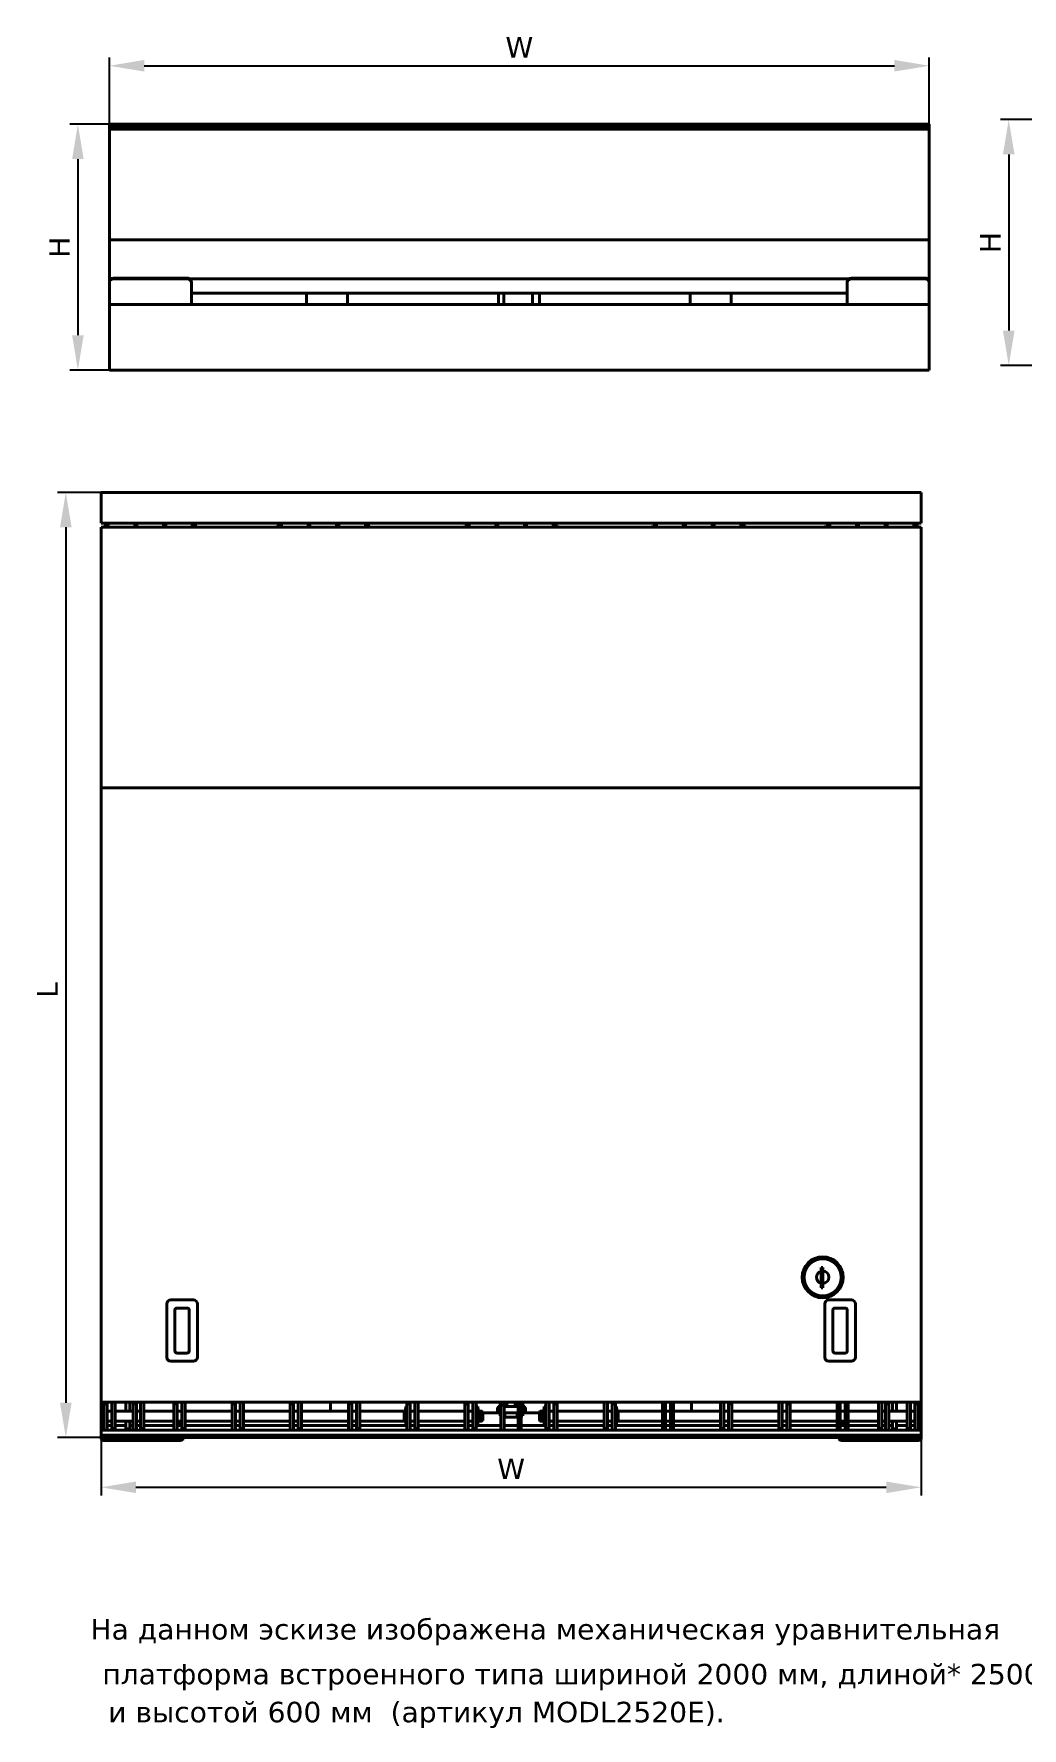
# Model space of a CAD drawing. Header units: millimetres. Extents: x 37284 to 53117, y 1996 to 6319.
# Drawn here: x 37284 to 39695, y 2179 to 6315 of the extents above; entities that cross this region are included whole.
import ezdxf

# ---------------------------------------------------------------- set-up
doc = ezdxf.new("R2010")
doc.units = ezdxf.units.MM
doc.linetypes.add('K5LT_BASIC', pattern=[0])
doc.layers.add('0 VIEW0', color=7, linetype='Continuous')
doc.styles.get("Standard").update_dxf_attribs({"font": 'verdana.TTF'})
doc.dimstyles.new('ISO-25', dxfattribs={"dimtxt": 80, "dimasz": 85, "dimexe": 20, "dimexo": 0, "dimgap": 20, "dimtad": 1, "dimtxsty": 'Standard', "dimcen": 2.5, "dimadec": 0, "dimazin": 0, "dimtfac": 1, "dimtmove": 0, "dimatfit": 3, "dimfxl": 1, "dimarcsym": 0})

# ---------------------------------------------------------------- blocks, each defined once
blk = doc.blocks.new('*D297')
at = {"color": 0, "lineweight": -2, "ltscale": 15}
for p, q in [((37468.4, 6094.3), (37468.4, 6257.2)), ((39468.4, 6094.3), (39468.4, 6257.2)), ((37553.4, 6237.2), (39383.4, 6237.2))]:
    blk.add_line(p, q, dxfattribs=at)
at = {"color": 0, "ltscale": 15}
for points in [[(37553.4, 6251.4), (37553.4, 6223.1), (37468.4, 6237.2)], [(39383.4, 6251.4), (39383.4, 6223.1), (39468.4, 6237.2)]]:
    blk.add_solid(points, dxfattribs=at)
at = {"layer": 'Defpoints', "color": 0, "ltscale": 15}
for p in [(39468.4, 6237.2), (37468.4, 6094.3), (39468.4, 6094.3)]:
    blk.add_point(p, dxfattribs=at)
at = {"color": 0, "ltscale": 15, "insert": (38468.4, 6282.2), "char_height": 50, "attachment_point": 5}
blk.add_mtext('W', dxfattribs=at)
blk = doc.blocks.new('*D305')
at = {"color": 0, "lineweight": -2, "ltscale": 15}
for p, q in [((39754.1, 6105.7), (39642.1, 6105.7)), ((39662.1, 6020.7), (39662.1, 5590.7)), ((39777.1, 5505.7), (39642.1, 5505.7))]:
    blk.add_line(p, q, dxfattribs=at)
at = {"color": 0, "ltscale": 15}
for points in [[(39648, 6020.7), (39676.3, 6020.7), (39662.1, 6105.7)], [(39648, 5590.7), (39676.3, 5590.7), (39662.1, 5505.7)]]:
    blk.add_solid(points, dxfattribs=at)
at = {"layer": 'Defpoints', "color": 0, "ltscale": 15}
for p in [(39754.1, 6105.7), (39662.1, 5505.7), (39777.1, 5505.7)]:
    blk.add_point(p, dxfattribs=at)
at = {"color": 0, "ltscale": 15, "insert": (39617.1, 5805.7), "char_height": 50, "attachment_point": 5, "rotation": 90}
blk.add_mtext('H', dxfattribs=at)
blk = doc.blocks.new('*D306')
at = {"color": 0, "lineweight": -2, "ltscale": 15}
for p, q in [((37448.3, 2894.7), (37448.3, 2747.1)), ((39448.3, 2894.7), (39448.3, 2747.1)), ((37533.3, 2767.1), (39363.3, 2767.1))]:
    blk.add_line(p, q, dxfattribs=at)
at = {"color": 0, "ltscale": 15}
for points in [[(37533.3, 2781.2), (37533.3, 2752.9), (37448.3, 2767.1)], [(39363.3, 2781.2), (39363.3, 2752.9), (39448.3, 2767.1)]]:
    blk.add_solid(points, dxfattribs=at)
at = {"layer": 'Defpoints', "color": 0, "ltscale": 15}
for p in [(37448.3, 2894.7), (39448.3, 2894.7), (39448.3, 2767.1)]:
    blk.add_point(p, dxfattribs=at)
at = {"color": 0, "ltscale": 15, "insert": (38448.3, 2812.1), "char_height": 50, "attachment_point": 5}
blk.add_mtext('W', dxfattribs=at)
blk = doc.blocks.new('*D307')
at = {"color": 0, "lineweight": -2, "ltscale": 15}
for p, q in [((37448.3, 5195.7), (37342.2, 5195.7)), ((37362.2, 5110.7), (37362.2, 2973.7)), ((37648.3, 2888.7), (37342.2, 2888.7))]:
    blk.add_line(p, q, dxfattribs=at)
at = {"color": 0, "ltscale": 15}
for points in [[(37348, 5110.7), (37376.3, 5110.7), (37362.2, 5195.7)], [(37348, 2973.7), (37376.3, 2973.7), (37362.2, 2888.7)]]:
    blk.add_solid(points, dxfattribs=at)
at = {"layer": 'Defpoints', "color": 0, "ltscale": 15}
for p in [(37448.3, 5195.7), (37362.2, 2888.7), (37648.3, 2888.7)]:
    blk.add_point(p, dxfattribs=at)
at = {"color": 0, "ltscale": 15, "insert": (37317.2, 3981.1), "char_height": 50, "attachment_point": 5, "rotation": 90}
blk.add_mtext('L', dxfattribs=at)
blk = doc.blocks.new('*D308')
at = {"color": 0, "lineweight": -2, "ltscale": 15}
for p, q in [((37468.4, 6094.3), (37371.6, 6094.3)), ((37391.6, 6009.3), (37391.6, 5579.3)), ((37468.4, 5494.3), (37371.6, 5494.3))]:
    blk.add_line(p, q, dxfattribs=at)
at = {"color": 0, "ltscale": 15}
for points in [[(37377.5, 6009.3), (37405.8, 6009.3), (37391.6, 6094.3)], [(37377.5, 5579.3), (37405.8, 5579.3), (37391.6, 5494.3)]]:
    blk.add_solid(points, dxfattribs=at)
at = {"layer": 'Defpoints', "color": 0, "ltscale": 15}
for p in [(37468.4, 6094.3), (37391.6, 5494.3), (37468.4, 5494.3)]:
    blk.add_point(p, dxfattribs=at)
at = {"color": 0, "ltscale": 15, "insert": (37346.6, 5794.3), "char_height": 50, "attachment_point": 5, "rotation": 90}
blk.add_mtext('H', dxfattribs=at)

msp = doc.modelspace()

# ---------------------------------------------------------------- linework, layer by layer
at = {"layer": '0 VIEW0', "color": 5, "linetype": 'K5LT_BASIC', "lineweight": 40}
for p, q in [((37468.353, 6094.259), (37468.353, 6089.259)), ((39468.353, 6094.259), (37468.353, 6094.259)), ((39468.353, 6089.259), (37468.353, 6089.259)), ((39468.353, 6089.259), (37468.353, 6089.259)), ((37468.353, 6089.259), (37468.353, 6082.259)), ((37468.353, 6082.259), (39468.353, 6082.259)), ((37468.353, 6082.259), (37468.353, 5812.259)), ((39468.353, 6094.259), (39468.353, 6089.259)), ((39468.353, 6082.259), (39468.353, 6089.259)), ((39468.353, 6082.259), (39468.353, 5812.259)), ((37468.353, 5812.259), (39468.353, 5812.259)), ((37468.353, 5812.259), (37468.353, 5717.134)), ((39468.353, 5812.259), (39468.353, 5717.134)), ((37468.353, 5717.134), (37468.353, 5707.769)), ((37468.353, 5717.134), (37472.422, 5717.134)), ((37468.353, 5707.769), (37468.353, 5709.722)), ((37468.353, 5700.43), (37468.353, 5707.769)), ((37478.353, 5718.927), (37658.353, 5718.927)), ((37478.353, 5716.974), (37658.353, 5716.974)), ((37664.283, 5717.134), (39272.422, 5717.134)), ((37668.353, 5707.769), (37668.353, 5709.722)), ((37668.353, 5707.769), (37668.353, 5700.43)), ((39268.353, 5707.769), (39268.353, 5709.722)), ((39268.353, 5700.43), (39268.353, 5707.769)), ((39278.353, 5718.927), (39458.353, 5718.927)), ((39278.353, 5716.974), (39458.353, 5716.974)), ((39464.283, 5717.134), (39468.353, 5717.134)), ((39468.353, 5717.134), (39468.353, 5707.769)), ((39468.353, 5707.769), (39468.353, 5709.722)), ((39468.353, 5707.769), (39468.353, 5700.43)), ((37468.353, 5698.477), (37468.353, 5700.43)), ((37468.353, 5664.259), (37468.353, 5698.477)), ((37668.353, 5700.43), (37668.353, 5698.477)), ((37668.353, 5698.477), (37668.353, 5664.259)), ((37668.353, 5682.259), (39268.353, 5682.259)), ((37949.353, 5682.259), (37949.353, 5654.259)), ((38049.353, 5682.259), (38049.353, 5654.259)), ((38417.353, 5682.259), (38417.353, 5654.259)), ((38430.34, 5682.259), (38430.335, 5654.259)), ((38500.366, 5682.259), (38500.37, 5654.259)), ((38517.353, 5682.259), (38517.353, 5654.259)), ((38885.353, 5682.259), (38885.353, 5654.259)), ((38985.353, 5682.259), (38985.353, 5654.259)), ((39268.353, 5698.477), (39268.353, 5700.43)), ((39268.353, 5664.259), (39268.353, 5698.477)), ((39468.353, 5700.43), (39468.353, 5698.477)), ((39468.353, 5698.477), (39468.353, 5664.259)), ((37468.353, 5654.259), (37468.353, 5664.259)), ((37668.353, 5654.259), (37468.353, 5654.259)), ((37468.353, 5654.259), (39468.353, 5654.259)), ((37468.353, 5654.259), (37468.353, 5642.259)), ((37468.353, 5642.259), (37468.353, 5494.259)), ((37668.353, 5664.259), (37668.353, 5654.259)), ((39268.353, 5654.259), (39268.353, 5664.259)), ((39468.353, 5654.259), (39268.353, 5654.259)), ((39468.353, 5664.259), (39468.353, 5654.259)), ((39468.353, 5654.259), (39468.353, 5642.259)), ((39468.353, 5642.259), (39468.353, 5494.259)), ((37468.353, 5494.259), (39468.353, 5494.259)), ((37536.353, 5494.259), (39401.353, 5494.259)), ((37448.263, 5195.706), (37448.263, 5120.706)), ((37448.263, 5195.706), (39448.263, 5195.706)), ((39448.263, 5195.706), (39448.263, 5120.706)), ((37448.263, 5120.706), (39448.263, 5120.706)), ((37448.263, 5110.706), (39448.263, 5110.706)), ((37448.263, 4474.706), (37448.263, 5110.706)), ((37453.658, 5111.245), (37455.618, 5113.206)), ((37453.658, 5111.245), (37453.658, 5110.706)), ((37455.618, 5113.206), (37463.763, 5113.206)), ((37455.618, 5110.706), (37455.618, 5113.206)), ((37465.763, 5120.706), (37463.763, 5118.706)), ((37463.763, 5118.706), (37463.763, 5110.706)), ((37465.763, 5110.706), (37465.763, 5120.706)), ((37530.763, 5120.706), (37532.763, 5118.706)), ((37530.763, 5110.706), (37530.763, 5120.706)), ((37532.763, 5118.706), (37532.763, 5110.706)), ((37532.763, 5113.206), (37533.763, 5113.206)), ((37535.763, 5120.706), (37533.763, 5118.706)), ((37533.763, 5110.706), (37533.763, 5118.706)), ((37535.763, 5120.706), (37535.763, 5110.706)), ((37600.763, 5120.706), (37602.763, 5118.706)), ((37600.763, 5120.706), (37600.763, 5110.706)), ((37602.763, 5110.706), (37602.763, 5118.706)), ((37602.763, 5113.206), (37603.763, 5113.206)), ((37605.763, 5120.706), (37603.763, 5118.706)), ((37603.763, 5118.706), (37603.763, 5110.706)), ((37605.763, 5110.706), (37605.763, 5120.706)), ((37670.763, 5120.706), (37672.763, 5118.706)), ((37670.763, 5110.706), (37670.763, 5120.706)), ((37672.763, 5118.706), (37672.763, 5110.706)), ((37672.763, 5113.206), (37681.658, 5113.206)), ((37681.658, 5113.206), (37683.658, 5111.206)), ((37681.658, 5110.706), (37681.658, 5113.206)), ((37683.658, 5111.206), (37683.658, 5110.706)), ((37875.658, 5111.245), (37877.618, 5113.206)), ((37875.658, 5111.245), (37875.658, 5110.706)), ((37877.618, 5113.206), (37886.263, 5113.206)), ((37877.618, 5110.706), (37877.618, 5113.206)), ((37888.263, 5120.706), (37886.263, 5118.706)), ((37886.263, 5118.706), (37886.263, 5110.706)), ((37888.263, 5110.706), (37888.263, 5120.706)), ((37953.263, 5120.706), (37955.263, 5118.706)), ((37953.263, 5110.706), (37953.263, 5120.706)), ((37955.263, 5118.706), (37955.263, 5110.706)), ((37955.263, 5113.206), (37955.763, 5113.206)), ((37957.763, 5120.706), (37955.763, 5118.706)), ((37955.763, 5110.706), (37955.763, 5118.706)), ((37957.763, 5120.706), (37957.763, 5110.706)), ((38022.763, 5120.706), (38024.763, 5118.706)), ((38022.763, 5120.706), (38022.763, 5110.706)), ((38024.763, 5110.706), (38024.763, 5118.706)), ((38024.763, 5113.206), (38026.263, 5113.206)), ((38028.263, 5120.706), (38026.263, 5118.706)), ((38026.263, 5118.706), (38026.263, 5110.706)), ((38028.263, 5110.706), (38028.263, 5120.706)), ((38093.263, 5120.706), (38095.263, 5118.706)), ((38093.263, 5110.706), (38093.263, 5120.706)), ((38095.263, 5118.706), (38095.263, 5110.706)), ((38095.263, 5113.206), (38103.658, 5113.206)), ((38103.658, 5113.206), (38105.658, 5111.206)), ((38103.658, 5110.706), (38103.658, 5113.206)), ((38105.658, 5111.206), (38105.658, 5110.706)), ((38333.658, 5111.245), (38335.618, 5113.206)), ((38333.658, 5111.245), (38333.658, 5110.706)), ((38335.618, 5113.206), (38343.763, 5113.206)), ((38335.618, 5110.706), (38335.618, 5113.206)), ((38345.763, 5120.706), (38343.763, 5118.706)), ((38343.763, 5118.706), (38343.763, 5110.706)), ((38345.763, 5110.706), (38345.763, 5120.706)), ((38410.763, 5120.706), (38412.763, 5118.706)), ((38410.763, 5110.706), (38410.763, 5120.706)), ((38412.763, 5118.706), (38412.763, 5110.706)), ((38412.763, 5113.206), (38413.763, 5113.206)), ((38415.763, 5120.706), (38413.763, 5118.706)), ((38413.763, 5110.706), (38413.763, 5118.706)), ((38415.763, 5120.706), (38415.763, 5110.706)), ((38480.763, 5120.706), (38482.763, 5118.706)), ((38480.763, 5120.706), (38480.763, 5110.706)), ((38482.763, 5110.706), (38482.763, 5118.706)), ((38482.763, 5113.206), (38483.763, 5113.206)), ((38485.763, 5120.706), (38483.763, 5118.706)), ((38483.763, 5118.706), (38483.763, 5110.706)), ((38485.763, 5110.706), (38485.763, 5120.706)), ((38550.763, 5120.706), (38552.763, 5118.706)), ((38550.763, 5110.706), (38550.763, 5120.706)), ((38552.763, 5118.706), (38552.763, 5110.706)), ((38552.763, 5113.206), (38561.658, 5113.206)), ((38561.658, 5113.206), (38563.658, 5111.206)), ((38561.658, 5110.706), (38561.658, 5113.206)), ((38563.658, 5111.206), (38563.658, 5110.706)), ((38791.658, 5111.245), (38793.618, 5113.206)), ((38791.658, 5111.245), (38791.658, 5110.706)), ((38793.618, 5113.206), (38801.263, 5113.206)), ((38793.618, 5110.706), (38793.618, 5113.206)), ((38803.263, 5120.706), (38801.263, 5118.706)), ((38801.263, 5118.706), (38801.263, 5110.706)), ((38803.263, 5110.706), (38803.263, 5120.706)), ((38868.263, 5120.706), (38870.263, 5118.706)), ((38868.263, 5110.706), (38868.263, 5120.706)), ((38870.263, 5118.706), (38870.263, 5110.706)), ((38870.263, 5113.206), (38871.763, 5113.206)), ((38873.763, 5120.706), (38871.763, 5118.706)), ((38871.763, 5110.706), (38871.763, 5118.706)), ((38873.763, 5120.706), (38873.763, 5110.706)), ((38938.763, 5120.706), (38940.763, 5118.706)), ((38938.763, 5120.706), (38938.763, 5110.706)), ((38940.763, 5110.706), (38940.763, 5118.706)), ((38940.763, 5113.206), (38941.263, 5113.206)), ((38943.263, 5120.706), (38941.263, 5118.706)), ((38941.263, 5118.706), (38941.263, 5110.706)), ((38943.263, 5110.706), (38943.263, 5120.706)), ((39008.263, 5120.706), (39010.263, 5118.706)), ((39008.263, 5110.706), (39008.263, 5120.706)), ((39010.263, 5118.706), (39010.263, 5110.706)), ((39010.263, 5113.206), (39019.658, 5113.206)), ((39019.658, 5113.206), (39021.658, 5111.206)), ((39019.658, 5110.706), (39019.658, 5113.206)), ((39021.658, 5111.206), (39021.658, 5110.706)), ((39213.658, 5111.245), (39215.618, 5113.206)), ((39213.658, 5111.245), (39213.658, 5110.706)), ((39215.618, 5113.206), (39223.763, 5113.206)), ((39215.618, 5110.706), (39215.618, 5113.206)), ((39225.763, 5120.706), (39223.763, 5118.706)), ((39223.763, 5118.706), (39223.763, 5110.706)), ((39225.763, 5110.706), (39225.763, 5120.706)), ((39290.763, 5120.706), (39292.763, 5118.706)), ((39290.763, 5110.706), (39290.763, 5120.706)), ((39292.763, 5118.706), (39292.763, 5110.706)), ((39292.763, 5113.206), (39293.763, 5113.206)), ((39295.763, 5120.706), (39293.763, 5118.706)), ((39293.763, 5110.706), (39293.763, 5118.706)), ((39295.763, 5120.706), (39295.763, 5110.706)), ((39360.763, 5120.706), (39362.763, 5118.706)), ((39360.763, 5120.706), (39360.763, 5110.706)), ((39362.763, 5110.706), (39362.763, 5118.706)), ((39362.763, 5113.206), (39363.763, 5113.206)), ((39365.763, 5120.706), (39363.763, 5118.706)), ((39363.763, 5118.706), (39363.763, 5110.706)), ((39365.763, 5110.706), (39365.763, 5120.706)), ((39430.763, 5120.706), (39432.763, 5118.706)), ((39430.763, 5110.706), (39430.763, 5120.706)), ((39432.763, 5118.706), (39432.763, 5110.706)), ((39432.763, 5113.206), (39441.658, 5113.206)), ((39441.658, 5113.206), (39443.658, 5111.206)), ((39441.658, 5110.706), (39441.658, 5113.206)), ((39443.658, 5111.206), (39443.658, 5110.706)), ((39448.263, 5110.706), (39448.263, 4474.706)), ((37448.263, 4474.706), (39448.263, 4474.706)), ((37448.263, 2974.706), (37448.263, 4474.706)), ((39448.263, 4474.706), (37448.263, 4474.706)), ((39448.263, 4474.706), (39448.263, 2974.706)), ((39204.263, 3303.706), (39208.263, 3303.706)), ((39204.263, 3303.706), (39204.263, 3253.706)), ((39208.263, 3303.706), (39208.263, 3253.706)), ((39204.263, 3253.706), (39208.263, 3253.706)), ((37608.263, 3084.706), (37608.263, 3214.706)), ((37618.263, 3224.706), (37673.263, 3224.706)), ((37628.263, 3099.706), (37628.263, 3199.706)), ((37633.263, 3204.706), (37658.263, 3204.706)), ((37663.263, 3199.706), (37663.263, 3099.706)), ((37683.263, 3214.706), (37683.263, 3084.706)), ((39213.263, 3084.706), (39213.263, 3214.706)), ((39223.263, 3224.706), (39278.263, 3224.706)), ((39233.263, 3099.706), (39233.263, 3199.706)), ((39238.263, 3204.706), (39263.263, 3204.706)), ((39268.263, 3199.706), (39268.263, 3099.706)), ((39288.263, 3214.706), (39288.263, 3084.706)), ((37673.263, 3074.706), (37618.263, 3074.706)), ((37658.263, 3094.706), (37633.263, 3094.706)), ((39278.263, 3074.706), (39223.263, 3074.706)), ((39263.263, 3094.706), (39238.263, 3094.706)), ((39448.263, 2974.706), (37448.263, 2974.706)), ((37448.263, 2974.706), (37448.263, 2948.706)), ((37448.263, 2948.706), (37448.263, 2917.606)), ((37453.263, 2948.706), (37448.263, 2948.706)), ((37448.85, 2974.706), (37448.85, 2948.706)), ((37453.263, 2951.206), (37455.263, 2953.206)), ((37453.263, 2951.206), (37453.263, 2940.418)), ((37453.263, 2940.418), (37453.263, 2930.206)), ((37455.263, 2943.706), (37455.263, 2970.706)), ((37463.263, 2970.706), (37455.263, 2970.706)), ((37455.263, 2911.706), (37455.263, 2943.706)), ((37463.263, 2943.706), (37463.263, 2970.706)), ((37463.263, 2953.206), (37474.263, 2953.206)), ((37463.263, 2911.706), (37463.263, 2943.706)), ((37474.263, 2974.706), (37474.263, 2969.706)), ((37474.263, 2969.706), (37474.263, 2937.706)), ((37474.263, 2937.706), (37474.263, 2910.706)), ((37482.263, 2974.706), (37482.263, 2969.706)), ((37482.263, 2969.706), (37482.263, 2937.706)), ((37482.263, 2953.206), (37526.763, 2953.206)), ((37482.263, 2937.706), (37482.263, 2910.706)), ((37508.263, 2974.706), (37508.263, 2953.206)), ((37518.263, 2974.706), (37518.263, 2953.206)), ((37526.763, 2943.706), (37526.763, 2970.706)), ((37534.763, 2970.706), (37526.763, 2970.706)), ((37526.763, 2911.706), (37526.763, 2943.706)), ((37534.763, 2943.706), (37534.763, 2970.706)), ((37534.763, 2953.206), (37544.263, 2953.206)), ((37534.763, 2911.706), (37534.763, 2943.706)), ((37544.263, 2974.706), (37552.263, 2974.706)), ((37544.263, 2974.706), (37544.263, 2969.706)), ((37544.263, 2969.706), (37544.263, 2937.706)), ((37544.263, 2937.706), (37544.263, 2910.706)), ((37552.263, 2974.706), (37552.263, 2969.706)), ((37552.263, 2969.706), (37552.263, 2937.706)), ((37552.263, 2953.206), (37625.763, 2953.206)), ((37552.263, 2937.706), (37552.263, 2910.706)), ((37625.763, 2943.706), (37625.763, 2970.706)), ((37633.763, 2970.706), (37625.763, 2970.706)), ((37625.763, 2911.706), (37625.763, 2943.706)), ((37633.763, 2943.706), (37633.763, 2970.706)), ((37633.763, 2953.206), (37645.263, 2953.206)), ((37633.763, 2911.706), (37633.763, 2943.706)), ((37645.263, 2974.706), (37645.263, 2969.706)), ((37645.263, 2969.706), (37645.263, 2937.706)), ((37645.263, 2937.706), (37645.263, 2910.706)), ((37653.263, 2974.706), (37653.263, 2969.706)), ((37653.263, 2969.706), (37653.263, 2937.706)), ((37653.263, 2953.206), (37767.763, 2953.206)), ((37653.263, 2937.706), (37653.263, 2910.706)), ((37767.763, 2943.706), (37767.763, 2970.706)), ((37775.763, 2970.706), (37767.763, 2970.706)), ((37767.763, 2911.706), (37767.763, 2943.706)), ((37775.763, 2943.706), (37775.763, 2970.706)), ((37775.763, 2953.206), (37787.263, 2953.206)), ((37775.763, 2911.706), (37775.763, 2943.706)), ((37787.263, 2974.706), (37787.263, 2969.706)), ((37787.263, 2969.706), (37787.263, 2937.706)), ((37787.263, 2937.706), (37787.263, 2910.706)), ((37795.263, 2974.706), (37795.263, 2969.706)), ((37795.263, 2969.706), (37795.263, 2937.706)), ((37795.263, 2953.206), (37909.763, 2953.206)), ((37795.263, 2937.706), (37795.263, 2910.706)), ((37909.763, 2943.706), (37909.763, 2970.706)), ((37917.763, 2970.706), (37909.763, 2970.706)), ((37909.763, 2911.706), (37909.763, 2943.706)), ((37917.763, 2943.706), (37917.763, 2970.706)), ((37917.763, 2953.206), (37929.263, 2953.206)), ((37917.763, 2911.706), (37917.763, 2943.706)), ((37929.263, 2974.706), (37929.263, 2969.706)), ((37929.263, 2969.706), (37929.263, 2937.706)), ((37929.263, 2937.706), (37929.263, 2910.706)), ((37937.263, 2974.706), (37937.263, 2969.706)), ((37937.263, 2969.706), (37937.263, 2937.706)), ((37937.263, 2953.206), (38051.763, 2953.206)), ((37937.263, 2937.706), (37937.263, 2910.706)), ((38007.837, 2953.206), (38007.837, 2974.706)), ((38051.763, 2943.706), (38051.763, 2970.706)), ((38059.763, 2970.706), (38051.763, 2970.706)), ((38051.763, 2911.706), (38051.763, 2943.706)), ((38059.763, 2943.706), (38059.763, 2970.706)), ((38059.763, 2953.206), (38071.263, 2953.206)), ((38059.763, 2911.706), (38059.763, 2943.706)), ((38071.263, 2974.706), (38071.263, 2969.706)), ((38071.263, 2969.706), (38071.263, 2937.706)), ((38071.263, 2937.706), (38071.263, 2910.706)), ((38079.263, 2974.706), (38079.263, 2969.706)), ((38079.263, 2969.706), (38079.263, 2937.706)), ((38079.263, 2953.206), (38187.413, 2953.206)), ((38079.263, 2937.706), (38079.263, 2910.706)), ((38187.413, 2956.298), (38191.113, 2956.298)), ((38187.413, 2940.304), (38187.413, 2956.298)), ((38187.413, 2956.298), (38187.413, 2940.304)), ((38187.413, 2940.304), (38191.113, 2940.304)), ((38187.413, 2940.294), (38187.413, 2940.304)), ((38187.413, 2940.304), (38187.413, 2940.294)), ((38187.413, 2940.294), (38191.113, 2940.294)), ((38187.413, 2928.299), (38187.413, 2940.294)), ((38187.413, 2940.294), (38187.413, 2928.299)), ((38191.113, 2940.304), (38191.113, 2956.298)), ((38191.113, 2956.298), (38191.113, 2940.304)), ((38191.113, 2953.206), (38191.263, 2953.206)), ((38191.113, 2940.294), (38191.113, 2940.304)), ((38191.113, 2940.304), (38191.113, 2940.294)), ((38191.113, 2940.294), (38191.113, 2928.299)), ((38191.113, 2928.299), (38191.113, 2940.294)), ((38191.263, 2917.206), (38191.263, 2964.206)), ((38193.263, 2964.206), (38191.263, 2964.206)), ((38193.263, 2917.206), (38193.263, 2964.206)), ((38193.263, 2953.206), (38193.763, 2953.206)), ((38193.763, 2943.706), (38193.763, 2970.706)), ((38201.763, 2970.706), (38193.763, 2970.706)), ((38193.763, 2911.706), (38193.763, 2943.706)), ((38201.763, 2943.706), (38201.763, 2970.706)), ((38201.763, 2953.206), (38213.263, 2953.206)), ((38201.763, 2911.706), (38201.763, 2943.706)), ((38213.263, 2974.706), (38213.263, 2969.706)), ((38213.263, 2969.706), (38213.263, 2937.706)), ((38213.263, 2937.706), (38213.263, 2910.706)), ((38221.263, 2974.706), (38221.263, 2969.706)), ((38221.263, 2969.706), (38221.263, 2937.706)), ((38221.263, 2953.206), (38335.763, 2953.206)), ((38221.263, 2937.706), (38221.263, 2910.706)), ((38335.763, 2943.706), (38335.763, 2970.706)), ((38343.763, 2970.706), (38335.763, 2970.706)), ((38335.763, 2911.706), (38335.763, 2943.706)), ((38343.763, 2943.706), (38343.763, 2970.706)), ((38343.763, 2953.206), (38355.263, 2953.206)), ((38343.763, 2911.706), (38343.763, 2943.706)), ((38355.263, 2974.706), (38355.263, 2969.706)), ((38355.263, 2969.706), (38355.263, 2937.706)), ((38355.263, 2937.706), (38355.263, 2910.706)), ((38363.263, 2974.706), (38363.263, 2969.706)), ((38363.263, 2969.706), (38363.263, 2937.706)), ((38363.263, 2953.206), (38365.263, 2953.206)), ((38363.263, 2937.706), (38363.263, 2910.706)), ((38365.263, 2964.206), (38367.263, 2964.206)), ((38365.263, 2964.206), (38365.263, 2963.779)), ((38365.263, 2963.779), (38365.263, 2917.206)), ((38367.263, 2964.206), (38367.263, 2963.779)), ((38367.263, 2963.779), (38367.263, 2917.206)), ((38367.263, 2953.206), (38367.413, 2953.206)), ((38367.413, 2956.298), (38371.113, 2956.298)), ((38367.413, 2940.304), (38367.413, 2956.298)), ((38367.413, 2956.298), (38367.413, 2940.304)), ((38367.413, 2940.304), (38371.113, 2940.304)), ((38367.413, 2940.294), (38367.413, 2940.304)), ((38367.413, 2940.304), (38367.413, 2940.294)), ((38367.413, 2940.294), (38371.113, 2940.294)), ((38367.413, 2928.299), (38367.413, 2940.294)), ((38367.413, 2940.294), (38367.413, 2928.299)), ((38371.113, 2940.304), (38371.113, 2956.298)), ((38371.113, 2956.298), (38371.113, 2940.304)), ((38371.113, 2953.206), (38377.263, 2953.206)), ((38371.113, 2940.294), (38371.113, 2940.304)), ((38371.113, 2940.304), (38371.113, 2940.294)), ((38371.113, 2940.294), (38371.113, 2928.299)), ((38371.113, 2928.299), (38371.113, 2940.294)), ((38377.263, 2953.206), (38379.263, 2951.206)), ((38377.263, 2940.363), (38377.263, 2953.206)), ((38377.263, 2928.206), (38377.263, 2940.363)), ((38379.263, 2951.206), (38379.263, 2940.418)), ((38379.263, 2948.706), (38420.263, 2948.706)), ((38379.263, 2940.418), (38379.263, 2930.206)), ((38415.263, 2961.706), (38418.263, 2964.706)), ((38415.263, 2961.706), (38415.263, 2951.706)), ((38415.263, 2951.706), (38418.263, 2948.706)), ((38418.263, 2964.706), (38420.163, 2964.706)), ((38418.263, 2948.706), (38418.263, 2964.706)), ((38418.263, 2948.706), (38420.163, 2948.706)), ((38420.163, 2964.706), (38420.163, 2948.706)), ((38420.163, 2964.206), (38420.263, 2964.206)), ((38420.163, 2949.206), (38420.263, 2949.206)), ((38420.263, 2967.604), (38421.263, 2967.604)), ((38420.263, 2967.604), (38420.263, 2965.664)), ((38420.263, 2965.665), (38420.263, 2962.691)), ((38420.263, 2965.665), (38421.263, 2965.665)), ((38420.263, 2962.691), (38420.263, 2960.31)), ((38420.263, 2960.31), (38420.263, 2948.069)), ((38420.263, 2948.069), (38421.263, 2948.069)), ((38421.263, 2972.206), (38421.263, 2941.206)), ((38421.263, 2972.206), (38423.263, 2972.206)), ((38421.263, 2941.206), (38423.263, 2941.206)), ((38423.263, 2974.706), (38423.263, 2966.706)), ((38423.263, 2966.706), (38431.263, 2966.706)), ((38423.263, 2966.706), (38423.263, 2906.706)), ((38431.263, 2974.706), (38431.263, 2966.706)), ((38431.263, 2966.706), (38431.263, 2906.706)), ((38431.263, 2964.706), (38465.263, 2964.706)), ((38431.263, 2948.706), (38465.263, 2948.706)), ((38431.263, 2948.706), (38433.263, 2948.706)), ((38433.263, 2964.706), (38433.263, 2973.282)), ((38438.263, 2973.282), (38433.263, 2973.282)), ((38433.263, 2938.282), (38433.263, 2948.706)), ((38463.263, 2938.282), (38433.263, 2938.282)), ((38438.263, 2969.357), (38438.263, 2974.706)), ((38458.263, 2969.357), (38458.263, 2974.706)), ((38463.263, 2973.282), (38458.263, 2973.282)), ((38463.263, 2964.706), (38463.263, 2973.282)), ((38463.263, 2938.282), (38463.263, 2948.706)), ((38463.263, 2948.706), (38465.263, 2948.706)), ((38465.263, 2974.706), (38465.263, 2966.706)), ((38465.263, 2966.706), (38473.263, 2966.706)), ((38465.263, 2966.706), (38465.263, 2906.706)), ((38473.263, 2974.706), (38473.263, 2966.706)), ((38473.263, 2966.706), (38473.263, 2906.706)), ((38473.263, 2964.706), (38475.263, 2964.706)), ((38473.263, 2948.706), (38475.263, 2948.706)), ((38473.263, 2948.706), (38475.263, 2948.706)), ((38475.263, 2972.206), (38475.263, 2941.206)), ((38475.263, 2972.206), (38477.263, 2972.206)), ((38475.263, 2941.206), (38477.263, 2941.206)), ((38477.263, 2972.206), (38477.263, 2941.206)), ((38478.263, 2967.263), (38477.263, 2967.263)), ((38478.263, 2966.699), (38477.263, 2966.699)), ((38478.263, 2948.057), (38477.263, 2948.057)), ((38478.263, 2966.699), (38478.263, 2967.263)), ((38478.263, 2964.122), (38478.263, 2966.699)), ((38478.263, 2964.206), (38478.363, 2964.206)), ((38478.263, 2961.79), (38478.263, 2964.122)), ((38478.263, 2948.057), (38478.263, 2961.79)), ((38478.263, 2949.206), (38478.363, 2949.206)), ((38478.263, 2948.706), (38517.263, 2948.706)), ((38478.363, 2964.706), (38478.363, 2948.706)), ((38478.363, 2964.706), (38480.263, 2964.706)), ((38478.363, 2948.706), (38480.263, 2948.706)), ((38480.263, 2964.706), (38483.263, 2961.706)), ((38480.263, 2948.706), (38480.263, 2964.706)), ((38480.263, 2948.706), (38483.263, 2951.706)), ((38483.263, 2961.706), (38483.263, 2951.706)), ((38519.263, 2953.206), (38517.263, 2951.206)), ((38517.263, 2940.418), (38517.263, 2951.206)), ((38517.263, 2930.206), (38517.263, 2940.418)), ((38519.263, 2953.206), (38519.263, 2940.363)), ((38525.413, 2953.206), (38519.263, 2953.206)), ((38519.263, 2940.363), (38519.263, 2928.206)), ((38525.413, 2956.298), (38529.113, 2956.298)), ((38525.413, 2940.304), (38525.413, 2956.298)), ((38525.413, 2956.298), (38525.413, 2940.304)), ((38525.413, 2940.304), (38529.113, 2940.304)), ((38525.413, 2940.294), (38525.413, 2940.304)), ((38525.413, 2940.304), (38525.413, 2940.294)), ((38525.413, 2940.294), (38529.113, 2940.294)), ((38525.413, 2928.299), (38525.413, 2940.294)), ((38525.413, 2940.294), (38525.413, 2928.299)), ((38529.113, 2940.304), (38529.113, 2956.298)), ((38529.113, 2956.298), (38529.113, 2940.304)), ((38529.263, 2953.206), (38529.113, 2953.206)), ((38529.113, 2940.294), (38529.113, 2940.304)), ((38529.113, 2940.304), (38529.113, 2940.294)), ((38529.113, 2940.294), (38529.113, 2928.299)), ((38529.113, 2928.299), (38529.113, 2940.294)), ((38531.263, 2964.206), (38529.263, 2964.206)), ((38529.263, 2917.322), (38529.263, 2964.206)), ((38531.263, 2917.322), (38531.263, 2964.206)), ((38533.263, 2953.206), (38531.263, 2953.206)), ((38533.263, 2974.706), (38533.263, 2969.706)), ((38533.263, 2969.706), (38533.263, 2937.706)), ((38533.263, 2937.706), (38533.263, 2910.706)), ((38541.263, 2974.706), (38541.263, 2969.706)), ((38541.263, 2969.706), (38541.263, 2937.706)), ((38552.763, 2953.206), (38541.263, 2953.206)), ((38541.263, 2937.706), (38541.263, 2910.706)), ((38552.763, 2943.706), (38552.763, 2970.706)), ((38560.763, 2970.706), (38552.763, 2970.706)), ((38552.763, 2911.706), (38552.763, 2943.706)), ((38560.763, 2943.706), (38560.763, 2970.706)), ((38675.263, 2953.206), (38560.763, 2953.206)), ((38560.763, 2911.706), (38560.763, 2943.706)), ((38675.263, 2974.706), (38675.263, 2969.706)), ((38675.263, 2969.706), (38675.263, 2937.706)), ((38675.263, 2937.706), (38675.263, 2910.706)), ((38683.263, 2974.706), (38683.263, 2969.706)), ((38683.263, 2969.706), (38683.263, 2937.706)), ((38694.763, 2953.206), (38683.263, 2953.206)), ((38683.263, 2937.706), (38683.263, 2910.706)), ((38694.763, 2943.706), (38694.763, 2970.706)), ((38702.763, 2970.706), (38694.763, 2970.706)), ((38694.763, 2911.706), (38694.763, 2943.706)), ((38702.763, 2943.706), (38702.763, 2970.706)), ((38703.263, 2953.206), (38702.763, 2953.206)), ((38702.763, 2911.706), (38702.763, 2943.706)), ((38705.263, 2964.206), (38703.263, 2964.206)), ((38703.263, 2928.116), (38703.263, 2964.206)), ((38705.263, 2928.116), (38705.263, 2964.206)), ((38705.413, 2953.206), (38705.263, 2953.206)), ((38705.413, 2956.298), (38709.113, 2956.298)), ((38705.413, 2940.304), (38705.413, 2956.298)), ((38705.413, 2956.298), (38705.413, 2940.304)), ((38705.413, 2940.304), (38709.113, 2940.304)), ((38705.413, 2940.294), (38705.413, 2940.304)), ((38705.413, 2940.304), (38705.413, 2940.294)), ((38705.413, 2940.294), (38709.113, 2940.294)), ((38705.413, 2928.299), (38705.413, 2940.294)), ((38705.413, 2940.294), (38705.413, 2928.299)), ((38709.113, 2940.304), (38709.113, 2956.298)), ((38709.113, 2956.298), (38709.113, 2940.304)), ((38817.263, 2953.206), (38709.113, 2953.206)), ((38709.113, 2940.294), (38709.113, 2940.304)), ((38709.113, 2940.304), (38709.113, 2940.294)), ((38709.113, 2940.294), (38709.113, 2928.299)), ((38709.113, 2928.299), (38709.113, 2940.294)), ((38817.263, 2974.706), (38817.263, 2969.706)), ((38817.263, 2969.706), (38817.263, 2937.706)), ((38817.263, 2937.706), (38817.263, 2910.706)), ((38825.263, 2974.706), (38825.263, 2969.706)), ((38825.263, 2969.706), (38825.263, 2937.706)), ((38836.763, 2953.206), (38825.263, 2953.206)), ((38825.263, 2937.706), (38825.263, 2910.706)), ((38836.763, 2943.706), (38836.763, 2970.706)), ((38844.763, 2970.706), (38836.763, 2970.706)), ((38836.763, 2911.706), (38836.763, 2943.706)), ((38844.763, 2943.706), (38844.763, 2970.706)), ((38959.263, 2953.206), (38844.763, 2953.206)), ((38844.763, 2911.706), (38844.763, 2943.706)), ((38888.646, 2974.706), (38888.646, 2953.206)), ((38959.263, 2974.706), (38959.263, 2969.706)), ((38959.263, 2969.706), (38959.263, 2937.706)), ((38959.263, 2937.706), (38959.263, 2910.706)), ((38967.263, 2974.706), (38967.263, 2969.706)), ((38967.263, 2969.706), (38967.263, 2937.706)), ((38978.763, 2953.206), (38967.263, 2953.206)), ((38967.263, 2937.706), (38967.263, 2910.706)), ((38978.763, 2943.706), (38978.763, 2970.706)), ((38986.763, 2970.706), (38978.763, 2970.706)), ((38978.763, 2911.706), (38978.763, 2943.706)), ((38986.763, 2943.706), (38986.763, 2970.706)), ((39101.263, 2953.206), (38986.763, 2953.206)), ((38986.763, 2911.706), (38986.763, 2943.706)), ((39101.263, 2974.706), (39101.263, 2969.706)), ((39101.263, 2969.706), (39101.263, 2937.706)), ((39101.263, 2937.706), (39101.263, 2910.706)), ((39109.263, 2974.706), (39109.263, 2969.706)), ((39109.263, 2969.706), (39109.263, 2937.706)), ((39120.763, 2953.206), (39109.263, 2953.206)), ((39109.263, 2937.706), (39109.263, 2910.706)), ((39120.763, 2943.706), (39120.763, 2970.706)), ((39128.763, 2970.706), (39120.763, 2970.706)), ((39120.763, 2911.706), (39120.763, 2943.706)), ((39128.763, 2943.706), (39128.763, 2970.706)), ((39243.263, 2953.206), (39128.763, 2953.206)), ((39128.763, 2911.706), (39128.763, 2943.706)), ((39243.263, 2974.706), (39243.263, 2969.706)), ((39243.263, 2969.706), (39243.263, 2937.706)), ((39243.263, 2937.706), (39243.263, 2910.706)), ((39251.263, 2974.706), (39251.263, 2969.706)), ((39251.263, 2969.706), (39251.263, 2937.706)), ((39262.763, 2953.206), (39251.263, 2953.206)), ((39251.263, 2937.706), (39251.263, 2910.706)), ((39262.763, 2943.706), (39262.763, 2970.706)), ((39270.763, 2970.706), (39262.763, 2970.706)), ((39262.763, 2911.706), (39262.763, 2943.706)), ((39270.763, 2943.706), (39270.763, 2970.706)), ((39344.263, 2953.206), (39270.763, 2953.206)), ((39270.763, 2911.706), (39270.763, 2943.706)), ((39344.263, 2974.706), (39344.263, 2969.706)), ((39344.263, 2969.706), (39344.263, 2937.706)), ((39344.263, 2937.706), (39344.263, 2910.706)), ((39352.263, 2974.706), (39352.263, 2969.706)), ((39352.263, 2969.706), (39352.263, 2937.706)), ((39361.763, 2953.206), (39352.263, 2953.206)), ((39352.263, 2937.706), (39352.263, 2910.706)), ((39361.763, 2943.706), (39361.763, 2970.706)), ((39369.763, 2970.706), (39361.763, 2970.706)), ((39361.763, 2911.706), (39361.763, 2943.706)), ((39369.763, 2943.706), (39369.763, 2970.706)), ((39414.263, 2953.206), (39369.763, 2953.206)), ((39369.763, 2911.706), (39369.763, 2943.706)), ((39378.263, 2974.706), (39378.263, 2953.206)), ((39388.263, 2974.706), (39388.263, 2953.206)), ((39414.263, 2974.706), (39414.263, 2969.706)), ((39414.263, 2969.706), (39414.263, 2937.706)), ((39414.263, 2937.706), (39414.263, 2910.706)), ((39422.263, 2974.706), (39422.263, 2969.706)), ((39422.263, 2969.706), (39422.263, 2937.706)), ((39433.263, 2953.206), (39422.263, 2953.206)), ((39422.263, 2937.706), (39422.263, 2910.706)), ((39433.263, 2943.706), (39433.263, 2970.706)), ((39441.263, 2970.706), (39433.263, 2970.706)), ((39433.263, 2911.706), (39433.263, 2943.706)), ((39441.263, 2943.706), (39441.263, 2970.706)), ((39443.263, 2951.206), (39441.263, 2953.206)), ((39441.263, 2911.706), (39441.263, 2943.706)), ((39443.263, 2940.418), (39443.263, 2951.206)), ((39448.263, 2948.706), (39443.263, 2948.706)), ((39443.263, 2930.206), (39443.263, 2940.418)), ((39447.678, 2948.706), (39447.678, 2974.706)), ((39448.263, 2948.706), (39448.263, 2974.706)), ((39448.263, 2917.606), (39448.263, 2948.706)), ((37448.263, 2917.606), (37448.263, 2906.706)), ((37448.263, 2917.606), (37455.263, 2917.606)), ((37448.263, 2906.706), (37448.263, 2894.706)), ((37448.263, 2906.706), (39448.263, 2906.706)), ((37453.263, 2930.206), (37455.263, 2928.206)), ((37455.263, 2906.706), (37455.263, 2911.706)), ((37463.263, 2928.206), (37474.263, 2928.206)), ((37463.263, 2917.606), (37474.263, 2917.606)), ((37463.263, 2906.706), (37463.263, 2911.706)), ((37474.263, 2910.706), (37482.263, 2910.706)), ((37482.263, 2928.206), (37526.763, 2928.206)), ((37482.263, 2917.606), (37508.263, 2917.606)), ((37508.263, 2928.206), (37508.263, 2909.706)), ((37508.263, 2909.706), (37518.263, 2909.706)), ((37518.263, 2928.206), (37518.263, 2909.706)), ((37518.263, 2917.606), (37526.763, 2917.606)), ((37526.763, 2906.706), (37526.763, 2911.706)), ((37534.763, 2928.206), (37544.263, 2928.206)), ((37534.763, 2917.606), (37544.263, 2917.606)), ((37534.763, 2906.706), (37534.763, 2911.706)), ((37544.263, 2910.706), (37552.263, 2910.706)), ((37552.263, 2928.206), (37625.763, 2928.206)), ((37552.263, 2917.606), (37625.763, 2917.606)), ((37625.763, 2906.706), (37625.763, 2911.706)), ((37633.763, 2928.206), (37645.263, 2928.206)), ((37633.763, 2917.606), (37645.263, 2917.606)), ((37633.763, 2906.706), (37633.763, 2911.706)), ((37638.263, 2917.606), (37638.263, 2928.206)), ((37645.263, 2910.706), (37653.263, 2910.706)), ((37653.263, 2928.206), (37767.763, 2928.206)), ((37653.263, 2917.606), (37767.763, 2917.606)), ((37767.763, 2906.706), (37767.763, 2911.706)), ((37775.763, 2928.206), (37787.263, 2928.206)), ((37775.763, 2917.606), (37787.263, 2917.606)), ((37775.763, 2906.706), (37775.763, 2911.706)), ((37787.263, 2910.706), (37795.263, 2910.706)), ((37795.263, 2928.206), (37909.763, 2928.206)), ((37795.263, 2917.606), (37909.763, 2917.606)), ((37909.763, 2906.706), (37909.763, 2911.706)), ((37917.763, 2928.206), (37929.263, 2928.206)), ((37917.763, 2917.606), (37929.263, 2917.606)), ((37917.763, 2906.706), (37917.763, 2911.706)), ((37929.263, 2910.706), (37937.263, 2910.706)), ((37937.263, 2928.206), (38051.763, 2928.206)), ((37937.263, 2917.606), (38051.763, 2917.606)), ((38051.763, 2906.706), (38051.763, 2911.706)), ((38059.763, 2928.206), (38071.263, 2928.206)), ((38059.763, 2917.606), (38071.263, 2917.606)), ((38059.763, 2906.706), (38059.763, 2911.706)), ((38071.263, 2910.706), (38079.263, 2910.706)), ((38079.263, 2928.206), (38191.263, 2928.206)), ((38079.263, 2917.606), (38191.263, 2917.606)), ((38187.413, 2928.299), (38191.113, 2928.299)), ((38193.263, 2917.206), (38191.263, 2917.206)), ((38193.263, 2928.206), (38193.763, 2928.206)), ((38193.263, 2917.606), (38193.763, 2917.606)), ((38193.763, 2906.706), (38193.763, 2911.706)), ((38201.763, 2928.206), (38213.263, 2928.206)), ((38201.763, 2917.606), (38213.263, 2917.606)), ((38201.763, 2906.706), (38201.763, 2911.706)), ((38213.263, 2910.706), (38221.263, 2910.706)), ((38221.263, 2928.206), (38335.763, 2928.206)), ((38221.263, 2917.606), (38335.763, 2917.606)), ((38335.763, 2906.706), (38335.763, 2911.706)), ((38343.763, 2928.206), (38355.263, 2928.206)), ((38343.763, 2917.606), (38355.263, 2917.606)), ((38343.763, 2906.706), (38343.763, 2911.706)), ((38355.263, 2910.706), (38363.263, 2910.706)), ((38363.263, 2928.206), (38365.263, 2928.206)), ((38363.263, 2917.606), (38365.263, 2917.606)), ((38365.263, 2917.206), (38367.263, 2917.206)), ((38367.263, 2928.206), (38377.263, 2928.206)), ((38367.263, 2917.606), (38423.263, 2917.606)), ((38367.413, 2928.299), (38371.113, 2928.299)), ((38377.263, 2928.206), (38379.263, 2930.206)), ((38431.263, 2917.606), (38465.263, 2917.606)), ((38473.263, 2917.606), (38529.263, 2917.606)), ((38519.263, 2928.206), (38517.263, 2930.206)), ((38529.263, 2928.206), (38519.263, 2928.206)), ((38525.413, 2928.299), (38529.113, 2928.299)), ((38529.263, 2917.206), (38529.263, 2917.322)), ((38531.263, 2917.206), (38529.263, 2917.206)), ((38533.263, 2928.206), (38531.263, 2928.206)), ((38531.263, 2917.606), (38533.263, 2917.606)), ((38531.263, 2917.206), (38531.263, 2917.322)), ((38533.263, 2910.706), (38541.263, 2910.706)), ((38552.763, 2928.206), (38541.263, 2928.206)), ((38541.263, 2917.606), (38552.763, 2917.606)), ((38552.763, 2906.706), (38552.763, 2911.706)), ((38675.263, 2928.206), (38560.763, 2928.206)), ((38560.763, 2917.606), (38675.263, 2917.606)), ((38560.763, 2906.706), (38560.763, 2911.706)), ((38675.263, 2910.706), (38683.263, 2910.706)), ((38694.763, 2928.206), (38683.263, 2928.206)), ((38683.263, 2917.606), (38694.763, 2917.606)), ((38694.763, 2906.706), (38694.763, 2911.706)), ((38703.263, 2928.206), (38702.763, 2928.206)), ((38702.763, 2917.606), (38703.263, 2917.606)), ((38702.763, 2906.706), (38702.763, 2911.706)), ((38703.263, 2917.206), (38703.263, 2928.116)), ((38705.263, 2917.206), (38703.263, 2917.206)), ((38817.263, 2928.206), (38705.263, 2928.206)), ((38705.263, 2917.206), (38705.263, 2928.116)), ((38705.263, 2917.606), (38817.263, 2917.606)), ((38705.413, 2928.299), (38709.113, 2928.299)), ((38817.263, 2910.706), (38825.263, 2910.706)), ((38836.763, 2928.206), (38825.263, 2928.206)), ((38825.263, 2917.606), (38836.763, 2917.606)), ((38836.763, 2906.706), (38836.763, 2911.706)), ((38959.263, 2928.206), (38844.763, 2928.206)), ((38844.763, 2917.606), (38959.263, 2917.606)), ((38844.763, 2906.706), (38844.763, 2911.706)), ((38959.263, 2910.706), (38967.263, 2910.706)), ((38978.763, 2928.206), (38967.263, 2928.206)), ((38967.263, 2917.606), (38978.763, 2917.606)), ((38978.763, 2906.706), (38978.763, 2911.706)), ((39101.263, 2928.206), (38986.763, 2928.206)), ((38986.763, 2917.606), (39101.263, 2917.606)), ((38986.763, 2906.706), (38986.763, 2911.706)), ((39101.263, 2910.706), (39109.263, 2910.706)), ((39120.763, 2928.206), (39109.263, 2928.206)), ((39109.263, 2917.606), (39120.763, 2917.606)), ((39120.763, 2906.706), (39120.763, 2911.706)), ((39243.263, 2928.206), (39128.763, 2928.206)), ((39128.763, 2917.606), (39243.263, 2917.606)), ((39128.763, 2906.706), (39128.763, 2911.706)), ((39243.263, 2910.706), (39251.263, 2910.706)), ((39262.763, 2928.206), (39251.263, 2928.206)), ((39251.263, 2917.606), (39262.763, 2917.606)), ((39258.263, 2928.206), (39258.263, 2917.606)), ((39262.763, 2906.706), (39262.763, 2911.706)), ((39344.263, 2928.206), (39270.763, 2928.206)), ((39270.763, 2917.606), (39344.263, 2917.606)), ((39270.763, 2906.706), (39270.763, 2911.706)), ((39344.263, 2910.706), (39352.263, 2910.706)), ((39361.763, 2928.206), (39352.263, 2928.206)), ((39352.263, 2917.606), (39361.763, 2917.606)), ((39361.763, 2906.706), (39361.763, 2911.706)), ((39414.263, 2928.206), (39369.763, 2928.206)), ((39369.763, 2917.606), (39378.263, 2917.606)), ((39369.763, 2906.706), (39369.763, 2911.706)), ((39378.263, 2928.206), (39378.263, 2909.706)), ((39378.263, 2909.706), (39388.263, 2909.706)), ((39388.263, 2928.206), (39388.263, 2909.706)), ((39388.263, 2917.606), (39414.263, 2917.606)), ((39414.263, 2910.706), (39422.263, 2910.706)), ((39433.263, 2928.206), (39422.263, 2928.206)), ((39422.263, 2917.606), (39433.263, 2917.606)), ((39433.263, 2906.706), (39433.263, 2911.706)), ((39443.263, 2930.206), (39441.263, 2928.206)), ((39441.263, 2917.606), (39448.263, 2917.606)), ((39441.263, 2906.706), (39441.263, 2911.706)), ((39448.263, 2917.606), (39448.263, 2906.706)), ((39448.263, 2906.706), (39448.263, 2894.706)), ((37448.263, 2894.706), (39448.263, 2894.706)), ((37448.263, 2894.706), (37448.263, 2893.706)), ((37448.263, 2893.706), (37448.263, 2892.911)), ((37448.263, 2893.706), (37648.263, 2893.706)), ((37448.263, 2892.911), (37448.263, 2889.796)), ((37448.263, 2885.193), (37448.263, 2889.796)), ((37448.263, 2889.793), (37448.263, 2888.706)), ((37458.263, 2885.888), (37638.263, 2885.888)), ((37458.263, 2881.286), (37638.263, 2881.286)), ((37648.263, 2893.706), (37648.263, 2894.706)), ((37648.263, 2892.911), (37648.263, 2893.706)), ((37648.263, 2889.796), (37648.263, 2892.911)), ((37648.263, 2885.193), (37648.263, 2889.796)), ((37648.263, 2888.706), (39248.263, 2888.706)), ((39248.263, 2894.706), (39248.263, 2893.706)), ((39248.263, 2893.706), (39248.263, 2892.911)), ((39248.263, 2893.706), (39448.263, 2893.706)), ((39248.263, 2892.911), (39248.263, 2889.796)), ((39248.263, 2885.193), (39248.263, 2889.796)), ((39258.263, 2885.888), (39438.263, 2885.888)), ((39258.263, 2881.286), (39438.263, 2881.286)), ((39448.263, 2893.706), (39448.263, 2894.706)), ((39448.263, 2892.911), (39448.263, 2893.706)), ((39448.263, 2889.796), (39448.263, 2892.911)), ((39448.263, 2885.193), (39448.263, 2889.796)), ((39448.263, 2889.793), (39448.263, 2888.706))]:
    msp.add_line(p, q, dxfattribs=at)
for radius in [50, 45.5]:
    msp.add_circle((39208.263, 3279.706), radius, dxfattribs=at)
for centre, radius, start, end in [((39208.263, 3279.706), 15, 105.46601, 254.53399), ((39208.263, 3279.706), 15, 0, 90), ((39208.263, 3279.706), 15, 270, 0), ((37618.263, 3214.706), 10, 90, 180), ((37633.263, 3199.706), 5, 90, 180), ((37658.263, 3199.706), 5, 0, 90), ((37673.263, 3214.706), 10, 0, 90), ((39223.263, 3214.706), 10, 90, 180), ((39238.263, 3199.706), 5, 90, 180), ((39263.263, 3199.706), 5, 0, 90), ((39278.263, 3214.706), 10, 0, 90), ((37618.263, 3084.706), 10, 180, 270), ((37633.263, 3099.706), 5, 180, 270), ((37658.263, 3099.706), 5, 270, 0), ((37673.263, 3084.706), 10, 270, 0), ((39223.263, 3084.706), 10, 180, 270), ((39238.263, 3099.706), 5, 180, 270), ((39263.263, 3099.706), 5, 270, 0), ((39278.263, 3084.706), 10, 270, 0), ((38189.267, 2940.363), 2.003, 157.68667, 179.991927), ((38189.257, 2940.363), 1.994, 179.992322, 202.365415), ((38189.268, 2941.049), 2.005, 189.859671, 202.309399), ((38189.26, 2940.363), 2.003, 0.008739, 22.313389), ((38189.258, 2941.049), 2.005, 337.692516, 350.138121), ((38189.27, 2940.363), 1.994, 337.632816, 0.008718), ((38369.267, 2940.363), 2.003, 157.686671, 179.991605), ((38369.257, 2940.363), 1.994, 179.992321, 202.365415), ((38369.268, 2941.049), 2.005, 189.859671, 202.309399), ((38369.26, 2940.363), 2.003, 0.008739, 22.313389), ((38369.258, 2941.049), 2.005, 337.692516, 350.138121), ((38369.27, 2940.363), 1.994, 337.632816, 0.008719), ((38527.267, 2940.363), 2.003, 157.686611, 179.991262), ((38527.257, 2940.363), 1.994, 179.991282, 202.367184), ((38527.268, 2941.049), 2.005, 189.862583, 202.3073), ((38527.26, 2940.363), 2.003, 0.008072, 22.31333), ((38527.258, 2941.049), 2.005, 337.693072, 350.137298), ((38527.269, 2940.363), 1.994, 337.634585, 0.00735), ((38707.267, 2940.363), 2.003, 157.686611, 179.991261), ((38707.257, 2940.363), 1.994, 179.991282, 202.367184), ((38707.268, 2941.049), 2.005, 189.862583, 202.3073), ((38707.26, 2940.363), 2.003, 0.008073, 22.31333), ((38707.258, 2941.049), 2.005, 337.693072, 350.137298), ((38707.269, 2940.363), 1.994, 337.634585, 0.007678)]:
    msp.add_arc(centre, radius, start, end, dxfattribs=at)
for centre, major_axis, ratio, start_param, end_param in [((37478.353, 5709.722), (10, 0), 0.92050485, 1.57079633, 3.14159265), ((37478.353, 5707.769), (10, 0), 0.92050485, 1.57079633, 3.14159265), ((37658.353, 5709.722), (10, 0), 0.92050485, 0, 1.57079633), ((37658.353, 5707.769), (10, 0), 0.92050485, 0, 1.57079633), ((39278.353, 5709.722), (10, 0), 0.92050485, 1.57079633, 3.14159265), ((39278.353, 5707.769), (10, 0), 0.92050485, 1.57079633, 3.14159265), ((39458.353, 5709.722), (10, 0), 0.92050485, 0, 1.57079633), ((39458.353, 5707.769), (10, 0), 0.92050485, 0, 1.57079633), ((38189.263, 2956.298), (1.85, 0), 0.02740768, 0, 3.14159265), ((38369.263, 2956.298), (1.85, 0), 0.02740768, 0, 3.14159265), ((38527.263, 2956.298), (1.85, 0), 0.02740768, 0, 3.14159265), ((38707.263, 2956.298), (1.85, 0), 0.02740768, 0, 3.14159265), ((37458.263, 2889.796), (-10, 0), 0.39073113, 0, 1.57079633), ((37458.263, 2885.193), (-10, 0), 0.39073113, 0, 1.57079633), ((37638.263, 2889.796), (-10, 0), 0.39073113, 1.57079633, 3.14159265), ((37638.263, 2885.193), (-10, 0), 0.39073113, 1.57079633, 3.14159265), ((39258.263, 2889.796), (-10, 0), 0.39073113, 0, 1.57079633), ((39258.263, 2885.193), (-10, 0), 0.39073113, 0, 1.57079633), ((39438.263, 2889.796), (-10, 0), 0.39073113, 1.57079633, 3.14159265), ((39438.263, 2885.193), (-10, 0), 0.39073113, 1.57079633, 3.14159265)]:
    msp.add_ellipse(centre, major_axis=major_axis, ratio=ratio, start_param=start_param, end_param=end_param, dxfattribs=at)
for points, knots in [([(38440.298, 2964.706), (38440.192, 2964.834), (38439.849, 2965.266), (38439.36, 2965.982), (38438.909, 2966.814), (38438.592, 2967.57), (38438.379, 2968.28), (38438.28, 2968.876), (38438.263, 2969.228), (38438.263, 2969.357)], [0, 0, 0, 0, 0.83188624, 2.77720218, 4.49337037, 6.0036332, 7.52044702, 9.06857179, 10, 10, 10, 10]), ([(38458.263, 2969.357), (38458.263, 2969.155), (38458.233, 2968.738), (38458.098, 2968.093), (38457.878, 2967.42), (38457.558, 2966.692), (38457.088, 2965.856), (38456.613, 2965.181), (38456.296, 2964.787), (38456.228, 2964.706)], [0, 0, 0, 0, 1.45231021, 2.90242618, 4.26922337, 5.75256741, 7.46189521, 9.47274744, 10, 10, 10, 10])]:
    msp.add_open_spline(points, degree=3, knots=knots, dxfattribs=at)

# ---------------------------------------------------------------- texts
at = {"ltscale": 15, "char_height": 50, "width": 2897.38143, "attachment_point": 5}
for s, insert in [('На данном эскизе изображена механическая уравнительная ', (38531.626, 2413.478)), ('платформа встроенного типа шириной 2000 мм, длиной* 2500 мм ', (38659.343, 2304.001)), ('и высотой 600 мм  (артикул MODL2520E).\\P ', (38217.516, 2169.724))]:
    msp.add_mtext(s, dxfattribs=dict(at, insert=insert))

# ---------------------------------------------------------------- dimensions: what is measured, and where the dimension line sits
at = {"ltscale": 15}
for base, p1, p2, picture, middle in [((39468.353, 6237.233), (37468.353, 6094.259), (39468.353, 6094.259), '*D297', (38468.353, 6282.233)), ((39448.263, 2767.074), (37448.263, 2894.706), (39448.263, 2894.706), '*D306', (38448.263, 2812.074))]:
    dim = msp.add_linear_dim(base=base, p1=p1, p2=p2, text='W', dimstyle='ISO-25', override={"dimtxt": 50}, dxfattribs=at)
    dim.commit()
    dim.dimension.update_dxf_attribs({"geometry": picture, "text_midpoint": middle})
for base, p1, p2, picture, middle in [((37391.619, 5494.259), (37468.353, 6094.259), (37468.353, 5494.259), '*D308', (37346.619, 5794.259)), ((39662.123, 5505.672), (39754.133, 6105.672), (39777.133, 5505.672), '*D305', (39617.123, 5805.672))]:
    dim = msp.add_linear_dim(base=base, p1=p1, p2=p2, angle=90, text='H', dimstyle='ISO-25', override={"dimtxt": 50}, dxfattribs=at)
    dim.commit()
    dim.dimension.update_dxf_attribs({"geometry": picture, "text_midpoint": middle})
dim = msp.add_linear_dim(base=(37362.182, 2888.706), p1=(37448.263, 5195.706), p2=(37648.263, 2888.706), angle=90, text='L', dimstyle='ISO-25', override={"dimtxt": 50}, dxfattribs=at)
dim.commit()
dim.dimension.update_dxf_attribs({"geometry": '*D307', "text_midpoint": (37362.182, 3981.117), "dimtype": 160})

doc.saveas('drawing.dxf')
